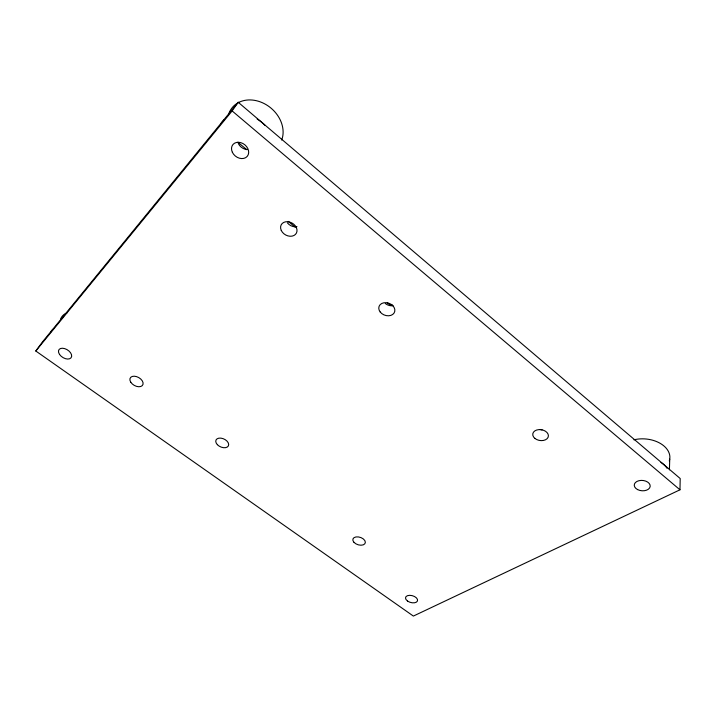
<?xml version="1.0" encoding="UTF-8"?>
<svg xmlns="http://www.w3.org/2000/svg" width="716" height="716" viewBox="0 0 716 716"><rect width="100%" height="100%" fill="white"/><g stroke="black" fill="none" stroke-linecap="round" stroke-linejoin="round"><path stroke-width="1.07" d="M679.976 489.807L680.2 478.53L238.195 102.263L42.289 342.132L35.8 351.01L413.374 616.073L679.976 489.807L232.127 110.926L238.195 102.263M669.415 469.839L669.737 459.135M35.8 351.01L232.127 110.926M392.055 304.595L389.943 304.918L387.374 302.814M288.262 221.396L295.144 227.044M237.828 142.198L246.769 149.662M660.975 462.402A26.349 17.291 4.8 0 1 667.043 468.282M221.002 123.492A30.564 24.451 38.8 0 1 224.52 119.429M257.178 119.071A30.564 24.451 38.8 0 1 265.099 125.443M50.585 332.305A24.067 14.875 32.3 0 1 53.073 329.262M542.093 429.851A7.804 5.451 9 0 1 540.106 429.466M633.92 439.821A25.883 17.291 4.4 0 1 660.51 443.526A25.883 17.291 4.4 0 1 669.299 460.916M60.726 318.763A23.673 14.911 32.6 0 1 66.928 312.946M228.986 113.226A29.947 24.281 39.7 0 1 264.106 103.543A29.947 24.281 39.7 0 1 281.692 140.085M247.468 149.617A9.165 7.33 38.8 0 1 238.267 143.433M296.97 226.668A8.556 6.748 30.4 0 1 287.393 222.873M393.084 305.696A8.153 6.31 19.8 0 1 385.289 303.486M637.598 489.592A7.992 5.182 5.1 0 0 650.164 486.504A7.992 5.182 5.1 0 0 638.914 480.705A7.992 5.182 5.1 0 0 637.598 489.592M232.351 152.248A9.281 7.366 38.2 0 0 247.199 156.401A9.281 7.366 38.2 0 0 240.755 142.645A9.281 7.366 38.2 0 0 232.351 152.248M59.562 354.465A7.294 4.448 32.1 0 0 71 357.866A7.294 4.448 32.1 0 0 64.682 348.611A7.294 4.448 32.1 0 0 59.562 354.465M407.538 601.046A6.211 3.508 15.7 0 0 417.482 600.921A6.211 3.508 15.7 0 0 409.633 595.327A6.211 3.508 15.7 0 0 407.538 601.046M217.369 444.672A6.847 4.287 24.7 0 0 228.35 445.943A6.847 4.287 24.7 0 0 220.922 438.138A6.847 4.287 24.7 0 0 217.369 444.672M380.178 311.97A8.252 6.319 19.8 0 0 394.086 313.026A8.252 6.319 19.8 0 0 386.201 302.68A8.252 6.319 19.8 0 0 380.178 311.97M281.263 230.418A8.664 6.766 30.1 0 0 295.422 234.445A8.664 6.766 30.1 0 0 289.72 222.067A8.664 6.766 30.1 0 0 281.263 230.418M130.768 382.21A7.169 4.511 29.3 0 0 142.251 385.629A7.169 4.511 29.3 0 0 136.461 376.589A7.169 4.511 29.3 0 0 130.768 382.21M534.879 438.398A7.894 5.451 9.2 0 0 548.08 437.315A7.894 5.451 9.2 0 0 538.772 429.618A7.894 5.451 9.2 0 0 534.879 438.398M353.99 542.343A6.471 3.866 17.9 0 0 364.802 543.82A6.471 3.866 17.9 0 0 358.474 536.937A6.471 3.866 17.9 0 0 353.99 542.343"/></g></svg>
